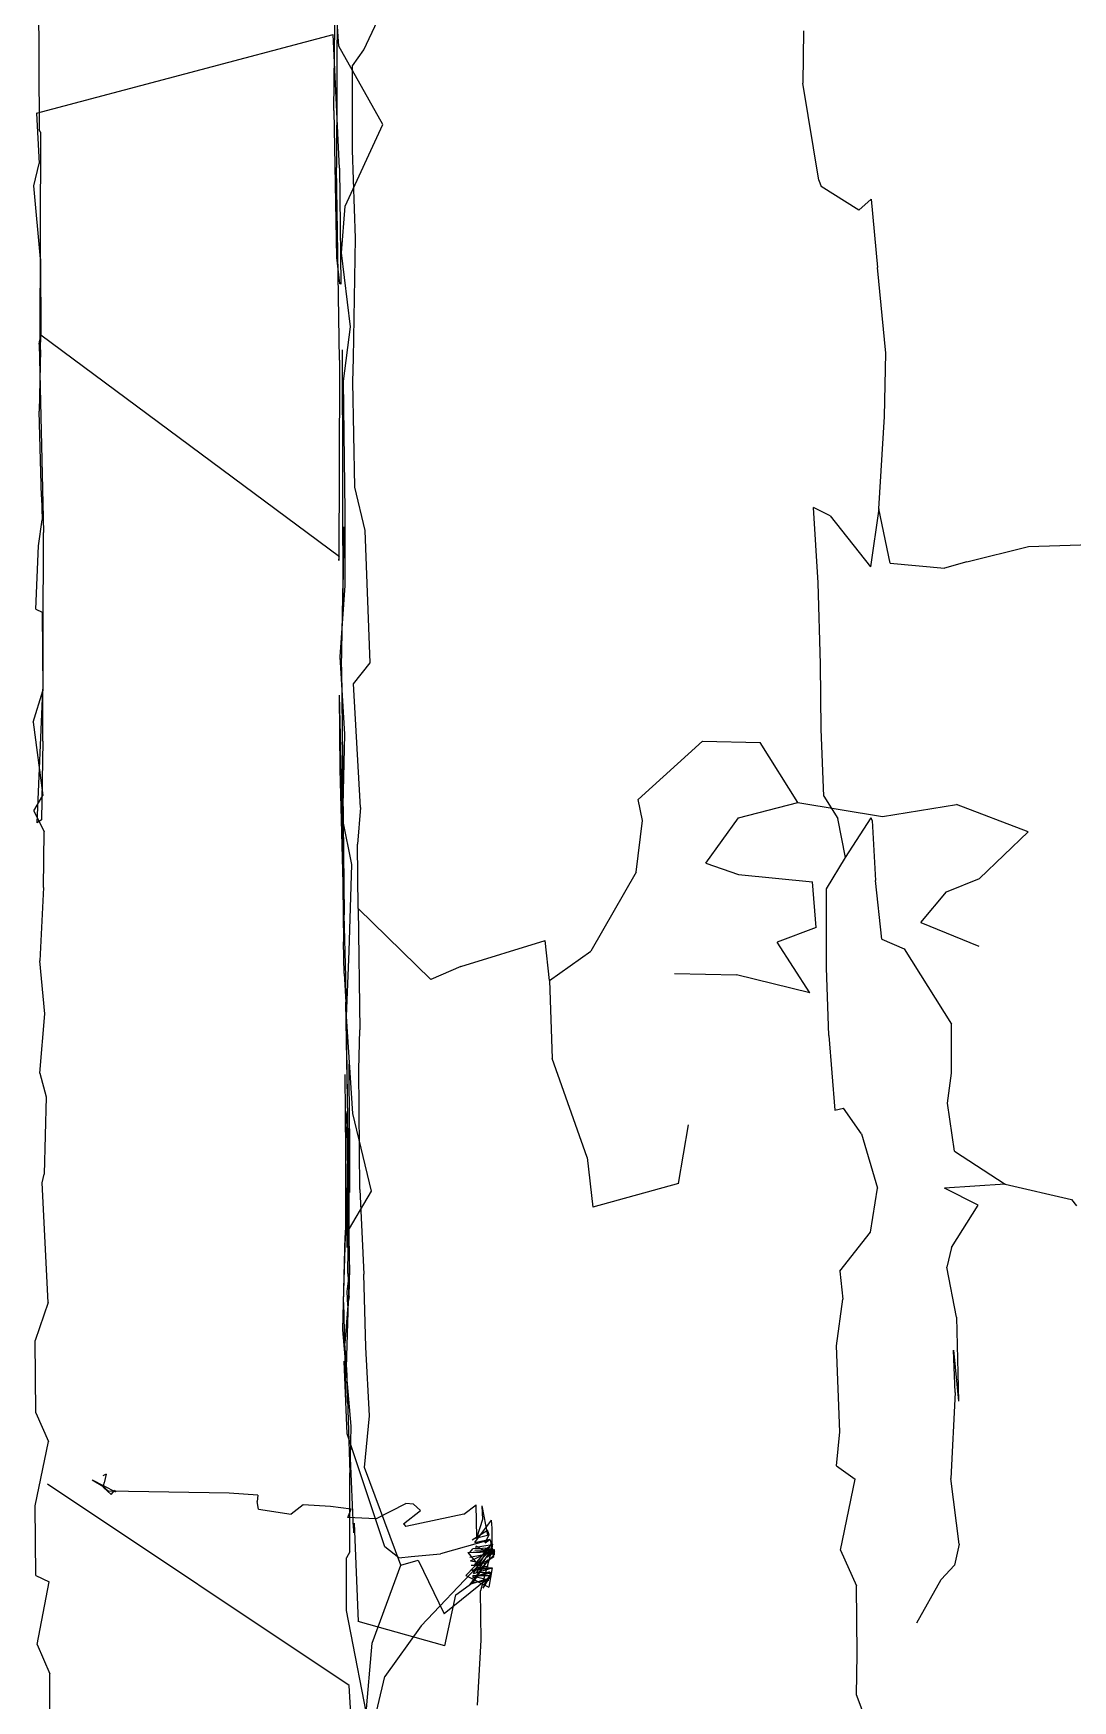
# Model space of a CAD drawing. Extents: x -23.69 to -18.89, y 7.29 to 15.59.
# Drawn here: x -23.685 to -22.056, y 9.864 to 12.476 of the extents above; entities that cross this region are included whole.
import ezdxf

# ---------------------------------------------------------------- set-up
doc = ezdxf.new("R2010")
doc.units = 0

msp = doc.modelspace()

# ---------------------------------------------------------------- linework, layer by layer
at = {"layer": 'SKELETON'}
for p, q in [((-23.214001, 12.355, 1.37), (-23.209999, 12.732, 1.471)), ((-23.208, 12.637, 1.259), (-23.209999, 12.266, 1.069)), ((-23.677, 12.594, 2.685), (-23.676001, 12.325, 2.689)), ((-23.205999, 12.456, 3.836), (-23.216999, 12.606, 3.846)), ((-23.167, 12.45, -1.09), (-23.110001, 12.572, -1.11)), ((-23.68, 12.351, 2.967), (-23.215, 12.474, 3.026)), ((-23.205, 12.265, 2.648), (-23.215, 12.474, 3.026)), ((-22.478001, 12.48, 2.869), (-22.479, 12.398, 2.87)), ((-23.136999, 12.333, 3.839), (-23.205999, 12.456, 3.836)), ((-23.184999, 12.425, -1.085), (-23.167, 12.45, -1.09)), ((-23.184999, 12.293, -1.082), (-23.184999, 12.425, -1.085)), ((-22.454, 12.246, 2.841), (-22.479, 12.398, 2.87)), ((-23.214001, 12.355, 1.37), (-23.209999, 12.125, 1.731)), ((-23.68, 12.351, 2.967), (-23.676001, 12.272, 2.956)), ((-23.195999, 12.205, 3.857), (-23.136999, 12.333, 3.839)), ((-23.674, 12.321, 2.679), (-23.676001, 12.325, 2.689)), ((-23.674, 12.321, 2.679), (-23.674999, 11.996, 2.717)), ((-23.18, 12.155, -1.079), (-23.184999, 12.293, -1.082)), ((-23.684, 12.237, 2.968), (-23.676001, 12.272, 2.956)), ((-23.205, 11.964, 1.067), (-23.209999, 12.266, 1.069)), ((-23.205, 12.265, 2.648), (-23.202999, 12.083, 2.36)), ((-23.674, 12.123, 2.966), (-23.684, 12.237, 2.968)), ((-22.454, 12.246, 2.841), (-22.450001, 12.236, 2.835)), ((-22.391001, 12.199, 2.834), (-22.450001, 12.236, 2.835)), ((-23.202, 12.132, 3.838), (-23.195999, 12.205, 3.857)), ((-22.391001, 12.199, 2.834), (-22.372, 12.216, 2.91)), ((-22.372, 12.216, 2.91), (-22.362, 12.109, 2.921)), ((-23.183001, 11.967, -1.073), (-23.18, 12.155, -1.079)), ((-23.674, 12.123, 2.966), (-23.673, 12.003, 2.956)), ((-23.209999, 12.125, 1.731), (-23.205, 12.084, 2.35)), ((-23.188, 12.016, 3.836), (-23.202, 12.132, 3.838)), ((-22.349001, 11.975, 2.924), (-22.362, 12.109, 2.921)), ((-23.202999, 12.083, 2.36), (-23.205, 12.084, 2.35)), ((-23.198999, 11.931, 3.833), (-23.188, 12.016, 3.836)), ((-23.676001, 11.989, 2.711), (-23.674999, 11.996, 2.717)), ((-23.674, 11.98, 2.966), (-23.673, 12.003, 2.956)), ((-23.205, 11.656, 2.873), (-23.673, 12.003, 2.956)), ((-23.676001, 11.989, 2.711), (-23.669001, 11.694, 2.695)), ((-23.674, 11.98, 2.966), (-23.676001, 11.884, 2.971)), ((-23.205, 11.964, 1.067), (-23.205, 11.948, 1.074)), ((-23.201, 11.98, 0.142), (-23.200001, 11.571, 0.389)), ((-23.184, 11.93, -1.05), (-23.183001, 11.967, -1.073)), ((-22.351, 11.876, 2.92), (-22.349001, 11.975, 2.924)), ((-23.205, 11.948, 1.074), (-23.205999, 11.65, 0.919)), ((-23.195999, 11.727, 3.83), (-23.198999, 11.931, 3.833)), ((-23.181, 11.765, -1.042), (-23.184, 11.93, -1.05)), ((-23.672001, 11.75, 2.96), (-23.676001, 11.884, 2.971)), ((-22.360001, 11.731, 2.914), (-22.351, 11.876, 2.92)), ((-23.165001, 11.697, -1.085), (-23.181, 11.765, -1.042)), ((-23.672001, 11.75, 2.96), (-23.671, 11.714, 2.956)), ((-22.455, 11.615, 2.868), (-22.462, 11.733, 2.865)), ((-22.436001, 11.72, 2.83), (-22.462, 11.733, 2.865)), ((-22.360001, 11.731, 2.914), (-22.372999, 11.64, 2.836)), ((-22.341999, 11.646, 2.923), (-22.360001, 11.731, 2.914)), ((-23.677, 11.673, 2.97), (-23.671, 11.714, 2.956)), ((-23.202, 11.483, 0.174), (-23.198, 11.703, 0.396)), ((-23.200001, 11.571, 0.389), (-23.198, 11.703, 0.396)), ((-23.195999, 11.611, 3.836), (-23.195999, 11.727, 3.83)), ((-22.436001, 11.72, 2.83), (-22.372999, 11.64, 2.836)), ((-23.67, 11.367, 2.689), (-23.669001, 11.694, 2.695)), ((-23.157, 11.49, -1.087), (-23.165001, 11.697, -1.085)), ((-22.125, 11.672, 3.015), (-22.011, 11.676, 3.043)), ((-23.681, 11.574, 2.968), (-23.677, 11.673, 2.97)), ((-23.205999, 11.65, 0.919), (-23.205999, 11.652, 0.915)), ((-22.222, 11.648, 2.993), (-22.125, 11.672, 3.015)), ((-22.341999, 11.646, 2.923), (-22.257, 11.638, 2.972)), ((-22.222, 11.648, 2.993), (-22.257, 11.638, 2.972)), ((-23.204, 11.499, 3.849), (-23.195999, 11.611, 3.836)), ((-22.451, 11.488, 2.865), (-22.455, 11.615, 2.868)), ((-23.681, 11.574, 2.968), (-23.671, 11.569, 2.953)), ((-23.671, 11.569, 2.953), (-23.67, 11.446, 2.954)), ((-23.197001, 11.378, 3.843), (-23.204, 11.499, 3.849)), ((-23.202, 11.483, 0.174), (-23.198, 11.095, 0.256)), ((-23.183001, 11.457, -1.068), (-23.157, 11.49, -1.087)), ((-22.450001, 11.386, 2.864), (-22.451, 11.488, 2.865)), ((-23.684999, 11.397, 2.971), (-23.67, 11.446, 2.954)), ((-23.679001, 11.239, 2.825), (-23.67, 11.446, 2.954)), ((-23.172001, 11.263, -1.082), (-23.183001, 11.457, -1.068)), ((-23.202, 11.314, 1.11), (-23.205, 11.439, 1.242)), ((-23.204, 11.323, 1.246), (-23.205, 11.439, 1.242)), ((-23.684999, 11.397, 2.971), (-23.67, 11.282, 2.955)), ((-23.67, 11.367, 2.689), (-23.672001, 11.244, 2.819)), ((-23.200001, 11.244, 3.842), (-23.197001, 11.378, 3.843)), ((-22.737, 11.276, -1.091), (-22.636, 11.367, -1.096)), ((-22.636, 11.367, -1.096), (-22.546, 11.365, -1.098)), ((-22.487, 11.271, -1.1), (-22.546, 11.365, -1.098)), ((-22.445999, 11.281, 2.864), (-22.450001, 11.386, 2.864)), ((-23.198999, 11.125, 1.453), (-23.204, 11.323, 1.246)), ((-23.202, 11.314, 1.11), (-23.198999, 11.053, 1)), ((-23.684, 11.258, 2.971), (-23.67, 11.282, 2.955)), ((-23.684, 11.258, 2.971), (-23.667999, 11.225, 2.956)), ((-23.172001, 11.263, -1.082), (-23.177, 11.206, -1.084)), ((-22.73, 11.243, -1.074), (-22.737, 11.276, -1.091)), ((-22.58, 11.247, -1.064), (-22.487, 11.271, -1.1)), ((-22.487, 11.271, -1.1), (-22.354, 11.249, -1.106)), ((-22.445999, 11.281, 2.864), (-22.424, 11.246, 2.827)), ((-22.354, 11.249, -1.106), (-22.238001, 11.268, -1.093)), ((-22.125999, 11.225, -1.096), (-22.238001, 11.268, -1.093)), ((-23.672001, 11.244, 2.819), (-23.679001, 11.239, 2.825)), ((-23.186001, 11.174, 3.838), (-23.200001, 11.244, 3.842)), ((-22.74, 11.162, -1.021), (-22.73, 11.243, -1.074)), ((-22.631001, 11.176, -1.103), (-22.58, 11.247, -1.064)), ((-22.412001, 11.185, 2.821), (-22.424, 11.246, 2.827)), ((-22.412001, 11.185, 2.821), (-22.372, 11.247, 2.83)), ((-22.370001, 11.243, 2.837), (-22.372, 11.247, 2.83)), ((-22.370001, 11.243, 2.837), (-22.365, 11.149, 2.835)), ((-23.669001, 11.138, 2.973), (-23.667999, 11.225, 2.956)), ((-23.176001, 11.105, -1.072), (-23.177, 11.206, -1.084)), ((-22.202, 11.152, -1.099), (-22.125999, 11.225, -1.096)), ((-22.441999, 11.136, 2.866), (-22.412001, 11.185, 2.821)), ((-23.190001, 11.038, 3.843), (-23.186001, 11.174, 3.838)), ((-22.74, 11.162, -1.021), (-22.811001, 11.038, -1.079)), ((-22.631001, 11.176, -1.103), (-22.58, 11.158, -1.102)), ((-22.58, 11.158, -1.102), (-22.464001, 11.147, -1.099)), ((-23.669001, 11.138, 2.973), (-23.674999, 11.023, 2.973)), ((-22.458, 11.075, -1.109), (-22.464001, 11.147, -1.099)), ((-22.441999, 11.012, 2.863), (-22.441999, 11.136, 2.866)), ((-22.355, 11.057, 2.85), (-22.365, 11.149, 2.835)), ((-22.294001, 11.083, -1.091), (-22.254, 11.131, -1.088)), ((-22.254, 11.131, -1.088), (-22.202, 11.152, -1.099)), ((-23.176001, 11.105, -1.072), (-23.173, 10.915, -1.078)), ((-23.176001, 11.105, -1.072), (-23.062, 10.994, -1.089)), ((-23.195, 10.998, 0.35), (-23.198, 11.095, 0.256)), ((-22.458, 11.075, -1.109), (-22.518999, 11.052, -1.093)), ((-22.294001, 11.083, -1.091), (-22.202999, 11.046, -1.09)), ((-23.198, 11.003, 0.88), (-23.198999, 11.053, 1)), ((-23.014999, 11.014, -1.088), (-22.882999, 11.055, -1.076)), ((-22.875999, 10.992, -1.078), (-22.882999, 11.055, -1.076)), ((-22.468, 10.973, -1.095), (-22.518999, 11.052, -1.093)), ((-22.355, 11.057, 2.85), (-22.32, 11.042, 2.833)), ((-23.667, 10.94, 2.965), (-23.674999, 11.023, 2.973)), ((-23.194, 10.936, 3.847), (-23.190001, 11.038, 3.843)), ((-22.875999, 10.992, -1.078), (-22.811001, 11.038, -1.079)), ((-22.32, 11.042, 2.833), (-22.246, 10.924, 2.818)), ((-23.198, 11.003, 0.88), (-23.195, 10.958, 0.727)), ((-23.191, 10.7, 0.269), (-23.195, 10.998, 0.35)), ((-23.014999, 11.014, -1.088), (-23.062, 10.994, -1.089)), ((-22.68, 11.003, -1.095), (-22.583, 11.001, -1.095)), ((-22.468, 10.973, -1.095), (-22.583, 11.001, -1.095)), ((-22.438, 10.906, 2.864), (-22.441999, 11.012, 2.863)), ((-22.875999, 10.992, -1.078), (-22.872, 10.87, -1.087)), ((-23.191, 10.716, 0.63), (-23.195, 10.958, 0.727)), ((-23.674999, 10.847, 2.974), (-23.667, 10.94, 2.965)), ((-23.184, 10.784, 3.836), (-23.194, 10.936, 3.847)), ((-22.246, 10.847, 2.818), (-22.246, 10.924, 2.818)), ((-23.174999, 10.853, -1.083), (-23.173, 10.915, -1.078)), ((-22.438, 10.906, 2.864), (-22.429001, 10.789, 2.855)), ((-22.816999, 10.715, -1.077), (-22.872, 10.87, -1.087)), ((-23.674999, 10.847, 2.974), (-23.665001, 10.81, 2.933)), ((-23.195, 10.724, 2.196), (-23.195999, 10.845, 2.441)), ((-23.188999, 10.66, -0.373), (-23.190001, 10.861, -0.191)), ((-23.173, 10.665, -1.07), (-23.174999, 10.853, -1.083)), ((-22.252001, 10.8, 2.892), (-22.246, 10.847, 2.818)), ((-23.665001, 10.81, 2.933), (-23.667999, 10.689, 2.953)), ((-22.429001, 10.789, 2.855), (-22.415001, 10.792, 2.829)), ((-22.386999, 10.752, 2.818), (-22.415001, 10.792, 2.829)), ((-22.240999, 10.725, 2.893), (-22.252001, 10.8, 2.892)), ((-23.195, 10.61, 1.349), (-23.195, 10.787, 1.54)), ((-23.195, 10.787, 1.54), (-23.193001, 10.765, 1.733)), ((-23.193001, 10.765, 1.733), (-23.193001, 10.763, 1.736)), ((-23.191999, 10.692, 1.906), (-23.193001, 10.763, 1.736)), ((-23.155001, 10.662, 3.855), (-23.184, 10.784, 3.836)), ((-22.674, 10.674, -1.087), (-22.658001, 10.766, -1.088)), ((-23.191999, 10.533, -0.111), (-23.188999, 10.76, -0.04)), ((-23.188999, 10.66, -0.373), (-23.188999, 10.76, -0.04)), ((-22.386999, 10.752, 2.818), (-22.362, 10.667, 2.822)), ((-23.193001, 10.574, 1.951), (-23.195, 10.724, 2.196)), ((-23.191, 10.716, 0.63), (-23.190001, 10.53, 0.727)), ((-22.816999, 10.715, -1.077), (-22.808001, 10.637, -1.06)), ((-22.240999, 10.725, 2.893), (-22.162001, 10.673, 2.967)), ((-23.671, 10.675, 2.974), (-23.667999, 10.689, 2.953)), ((-23.193001, 10.574, 1.951), (-23.191999, 10.692, 1.906)), ((-23.191, 10.7, 0.269), (-23.191, 10.58, 0.211)), ((-23.662001, 10.488, 2.952), (-23.671, 10.675, 2.974)), ((-23.195999, 10.592, 3.825), (-23.155001, 10.662, 3.855)), ((-23.173, 10.665, -1.07), (-23.167, 10.532, -1.088)), ((-22.674, 10.674, -1.087), (-22.808001, 10.637, -1.06)), ((-22.372999, 10.598, 2.814), (-22.362, 10.667, 2.822)), ((-22.162001, 10.673, 2.967), (-22.257, 10.667, 2.96)), ((-22.204, 10.64, 2.991), (-22.257, 10.667, 2.96)), ((-22.162001, 10.673, 2.967), (-22.058001, 10.649, 3.058)), ((-22.246, 10.574, 2.892), (-22.204, 10.64, 2.991)), ((-22.058001, 10.649, 3.058), (-22.049999, 10.639, 3.066)), ((-23.198999, 10.488, 1.323), (-23.195, 10.61, 1.349)), ((-23.200001, 10.445, 3.845), (-23.195999, 10.592, 3.825)), ((-23.188999, 10.542, 0.139), (-23.191, 10.58, 0.211)), ((-22.421, 10.537, 2.832), (-22.372999, 10.598, 2.814)), ((-22.246, 10.574, 2.892), (-22.253, 10.543, 2.836)), ((-23.193001, 10.505, 0.572), (-23.190001, 10.53, 0.727)), ((-23.191999, 10.533, -0.111), (-23.191, 10.514, -0.108)), ((-23.190001, 10.497, 0.08), (-23.188999, 10.542, 0.139)), ((-23.164, 10.418, -1.085), (-23.167, 10.532, -1.088)), ((-22.421, 10.537, 2.832), (-22.416, 10.493, 2.835)), ((-22.238001, 10.465, 2.817), (-22.253, 10.543, 2.836)), ((-23.191999, 10.483, 0.554), (-23.193001, 10.505, 0.572)), ((-23.191, 10.514, -0.108), (-23.191, 10.491, 0.074)), ((-23.662001, 10.488, 2.952), (-23.681999, 10.428, 2.989)), ((-23.198999, 10.488, 1.323), (-23.195, 10.331, 1.187)), ((-23.191999, 10.483, 0.554), (-23.197001, 10.424, 0.267)), ((-23.194, 10.386, 0.176), (-23.191, 10.491, 0.074)), ((-23.190001, 10.497, 0.08), (-23.191, 10.491, 0.074)), ((-22.426001, 10.42, 2.866), (-22.416, 10.493, 2.835)), ((-22.238001, 10.465, 2.817), (-22.235001, 10.333, 2.835)), ((-23.681, 10.315, 2.982), (-23.681999, 10.428, 2.989)), ((-23.187, 10.294, 3.823), (-23.200001, 10.445, 3.845)), ((-23.194, 10.386, 0.176), (-23.197001, 10.424, 0.267)), ((-23.193001, 10.282, 1.043), (-23.198, 10.396, 1.086)), ((-23.198, 10.396, 1.086), (-23.195, 10.331, 1.187)), ((-23.158001, 10.31, -1.084), (-23.164, 10.418, -1.085)), ((-22.421, 10.285, 2.866), (-22.426001, 10.42, 2.866)), ((-22.24, 10.347, 2.891), (-22.243, 10.413, 2.891)), ((-22.243, 10.413, 2.891), (-22.235001, 10.333, 2.835)), ((-23.194, 10.386, 0.176), (-23.188999, 10.221, 0.295)), ((-22.24, 10.347, 2.891), (-22.247, 10.212, 2.885)), ((-23.681, 10.315, 2.982), (-23.660999, 10.27, 2.953)), ((-23.188, 10.244, 3.818), (-23.187, 10.294, 3.823)), ((-23.166, 10.229, -1.075), (-23.158001, 10.31, -1.084)), ((-23.681999, 10.169, 2.983), (-23.660999, 10.27, 2.953)), ((-23.134001, 10.105, 1.172), (-23.193001, 10.282, 1.043)), ((-22.426001, 10.232, 2.863), (-22.421, 10.285, 2.866)), ((-23.183001, 10.134, 3.638), (-23.188, 10.244, 3.818)), ((-23.570999, 10.219, 4.281), (-23.576, 10.216, 4.215)), ((-23.570999, 10.219, 4.281), (-23.573999, 10.205, 4.337)), ((-23.188999, 10.097, 0.34), (-23.188999, 10.221, 0.295)), ((-23.108999, 10.076, -1.078), (-23.166, 10.229, -1.075)), ((-22.426001, 10.232, 2.863), (-22.396999, 10.211, 2.827)), ((-23.190001, 9.888, 1.706), (-23.663, 10.203, 1.573)), ((-23.593, 10.21, 4.663), (-23.556, 10.191, 4.638)), ((-23.593, 10.21, 4.663), (-23.576, 10.2, 4.761)), ((-23.576, 10.2, 4.761), (-23.566999, 10.192, 4.827)), ((-23.575001, 10.198, 4.427), (-23.573999, 10.205, 4.337)), ((-23.575001, 10.198, 4.427), (-23.563, 10.187, 4.457)), ((-23.378, 10.189, 4.705), (-23.566999, 10.192, 4.827)), ((-23.563, 10.187, 4.457), (-23.556999, 10.194, 4.554)), ((-23.556999, 10.194, 4.554), (-23.556, 10.191, 4.638)), ((-23.333, 10.186, 4.646), (-23.378, 10.189, 4.705)), ((-22.42, 10.1, 2.85), (-22.396999, 10.211, 2.827)), ((-22.233999, 10.109, 2.891), (-22.247, 10.212, 2.885)), ((-23.681, 10.06, 2.983), (-23.681999, 10.169, 2.983)), ((-23.333, 10.186, 4.646), (-23.334, 10.176, 4.612)), ((-23.332001, 10.164, 4.597), (-23.334, 10.176, 4.612)), ((-23.332001, 10.164, 4.597), (-23.281, 10.156, 4.474)), ((-23.261999, 10.171, 4.428), (-23.281, 10.156, 4.474)), ((-23.219, 10.168, 4.395), (-23.261999, 10.171, 4.428)), ((-23.187, 10.164, 4.329), (-23.219, 10.168, 4.395)), ((-23.191999, 10.151, 4.28), (-23.187, 10.164, 4.329)), ((-23.148001, 10.149, 4.165), (-23.101, 10.173, 4.148)), ((-23.105, 10.141, 4.048), (-23.077999, 10.162, 4.091)), ((-23.089001, 10.172, 4.108), (-23.101, 10.173, 4.148)), ((-23.077999, 10.162, 4.091), (-23.089001, 10.172, 4.108)), ((-23.01, 10.156, 3.926), (-22.990999, 10.171, 3.871)), ((-22.99, 10.12, 3.803), (-22.990999, 10.171, 3.871)), ((-22.982, 10.169, 3.684), (-22.981001, 10.148, 3.769)), ((-22.982, 10.169, 3.684), (-22.982, 10.169, 3.663)), ((-22.982, 10.169, 3.663), (-22.973, 10.123, 3.578)), ((-23.148001, 10.149, 4.165), (-23.191999, 10.151, 4.28)), ((-23.181999, 10.142, -0.648), (-23.176001, 9.988, -0.855)), ((-23.105, 10.141, 4.048), (-23.101, 10.137, 4.013)), ((-23.01, 10.156, 3.926), (-23.101, 10.137, 4.013)), ((-22.993, 10.112, 3.047), (-22.966999, 10.147, 3.053)), ((-22.981001, 10.148, 3.769), (-22.99, 10.12, 3.803)), ((-22.966, 10.134, 2.913), (-22.966999, 10.147, 3.053)), ((-23.183001, 10.134, 3.638), (-23.183001, 10.127, 3.807)), ((-22.969, 10.116, 1.123), (-23.047001, 10.094, 1.157)), ((-22.997, 10.116, 3.48), (-22.973, 10.131, 3.438)), ((-22.997, 10.116, 3.48), (-22.993999, 10.118, 3.572)), ((-22.995001, 10.063, 0.562), (-22.966, 10.111, 0.597)), ((-22.993999, 10.118, 3.572), (-22.973, 10.123, 3.578)), ((-22.966, 10.111, 0.597), (-22.993999, 10.076, 0.717)), ((-22.993, 10.112, 3.047), (-22.969, 10.117, 3.155)), ((-22.979, 10.1, 2.537), (-22.965, 10.109, 2.533)), ((-22.976999, 10.111, 3.181), (-22.971001, 10.123, 3.313)), ((-22.976999, 10.111, 3.181), (-22.969, 10.117, 3.155)), ((-22.972, 10.128, 3.38), (-22.973, 10.131, 3.438)), ((-22.972, 10.128, 3.38), (-22.971001, 10.123, 3.313)), ((-22.969, 10.116, 1.123), (-22.964001, 10.089, 1)), ((-22.969, 10.116, 1.123), (-22.962999, 10.092, 1.192)), ((-22.966, 10.108, 2.753), (-22.966, 10.134, 2.913)), ((-22.966, 10.103, 2.425), (-22.965, 10.109, 2.533)), ((-22.233999, 10.109, 2.891), (-22.240999, 10.076, 2.957)), ((-23.188999, 10.097, 0.34), (-23.194, 10.088, 0.505)), ((-23.194, 10.005, 0.581), (-23.194, 10.088, 0.505)), ((-23.112, 10.088, 1.128), (-23.134001, 10.105, 1.172)), ((-23.112, 10.088, 1.128), (-23.093, 10.09, 1.132)), ((-23.108999, 10.076, -1.078), (-23.082001, 10.084, -1.08)), ((-23.093, 10.09, 1.132), (-23.047001, 10.094, 1.157)), ((-23.082001, 10.084, -1.08), (-23.041, 10, -1.057)), ((-22.966999, 10.102, -0.196), (-23.007, 10.06, -0.131)), ((-23.004, 10.096, 1.953), (-22.964001, 10.097, 1.902)), ((-23.004, 10.096, 1.953), (-22.987, 10.075, 2.036)), ((-23.000999, 10.096, 2.26), (-22.996, 10.102, 2.397)), ((-23.000999, 10.096, 2.26), (-22.965, 10.1, 2.228)), ((-23.000999, 10.089, 1.738), (-22.962999, 10.096, 1.638)), ((-23.000999, 10.089, 1.738), (-22.962999, 10.096, 1.791)), ((-22.972, 10.085, -0.911), (-23.000999, 10.046, -0.979)), ((-23, 10.083, 1.299), (-22.962, 10.101, 1.282)), ((-23, 10.083, 1.299), (-22.976, 10.079, 1.446)), ((-22.966, 10.103, 2.425), (-22.996, 10.102, 2.397)), ((-22.972, 10.085, -0.911), (-22.996, 10.049, -0.867)), ((-22.964001, 10.101, 2.074), (-22.993, 10.099, 2.137)), ((-22.965, 10.1, 2.228), (-22.993, 10.099, 2.137)), ((-22.966, 10.108, 2.753), (-22.992001, 10.104, 2.725)), ((-22.990999, 10.106, 2.608), (-22.992001, 10.104, 2.725)), ((-22.979, 10.1, 2.537), (-22.990999, 10.106, 2.608)), ((-22.966999, 10.102, -0.196), (-22.990999, 10.064, -0.254)), ((-22.987, 10.075, 2.036), (-22.964001, 10.101, 2.074)), ((-22.986, 10.077, 0.952), (-22.964001, 10.089, 1)), ((-22.966, 10.103, 2.425), (-22.983999, 10.036, 2.362)), ((-22.976, 10.079, 1.446), (-22.962, 10.093, 1.465)), ((-22.974001, 10.089, 1.853), (-22.964001, 10.097, 1.902)), ((-22.974001, 10.089, 1.853), (-22.962999, 10.096, 1.791)), ((-22.962999, 10.092, 1.192), (-22.962, 10.101, 1.282)), ((-22.962, 10.098, 1.569), (-22.962999, 10.096, 1.638)), ((-22.962, 10.093, 1.465), (-22.962, 10.098, 1.569)), ((-22.42, 10.1, 2.85), (-22.395, 10.044, 2.827)), ((-23.681, 10.06, 2.983), (-23.66, 10.05, 2.956)), ((-23.153999, 9.954, -1.075), (-23.108999, 10.076, -1.078)), ((-23.077, 9.981, 0.494), (-22.99, 10.073, 0.421)), ((-23.007, 10.06, -0.131), (-22.971001, 10.042, -0.112)), ((-22.999001, 10.076, 0.873), (-22.986, 10.077, 0.952)), ((-22.999001, 10.076, 0.873), (-22.972, 10.074, 0.744)), ((-22.999001, 10.069, 0.069), (-22.966, 10.072, 0.031)), ((-22.999001, 10.069, 0.069), (-22.993999, 10.067, 0.096)), ((-22.996, 10.057, -0.4), (-22.966999, 10.065, -0.368)), ((-22.996, 10.06, -0.404), (-22.968, 10.06, -0.505)), ((-22.996, 10.06, -0.404), (-22.996, 10.057, -0.4)), ((-22.995001, 10.063, 0.562), (-22.966, 10.072, 0.513)), ((-22.993999, 10.076, 0.717), (-22.972, 10.074, 0.744)), ((-22.993999, 10.067, 0.096), (-22.988001, 10.071, 0.209)), ((-22.969999, 10.066, -0.644), (-22.993, 10.058, -0.76)), ((-22.971001, 10.053, -0.806), (-22.993, 10.058, -0.76)), ((-22.99, 10.073, 0.421), (-22.992001, 10.069, 0.459)), ((-22.992001, 10.069, 0.459), (-22.966, 10.072, 0.513)), ((-22.966999, 10.065, -0.368), (-22.990999, 10.064, -0.254)), ((-22.99, 10.073, 0.421), (-22.966999, 10.072, 0.346)), ((-22.966, 10.071, 0.247), (-22.988001, 10.071, 0.209)), ((-22.98, 10.04, -0.528), (-22.968, 10.06, -0.505)), ((-22.976, 10.053, -0.575), (-22.969, 10.06, -0.613)), ((-22.966, 10.072, 0.031), (-22.971001, 10.042, -0.112)), ((-22.969999, 10.066, -0.644), (-22.969, 10.06, -0.613)), ((-22.966, 10.071, 0.247), (-22.966999, 10.072, 0.346)), ((-22.240999, 10.076, 2.957), (-22.261999, 10.054, 2.965)), ((-23.679001, 9.952, 2.976), (-23.66, 10.05, 2.956)), ((-22.973, 10.055, -1.018), (-23.041, 10, -1.057)), ((-23.023001, 10.03, -0.882), (-22.996, 10.049, -0.867)), ((-22.973, 10.055, -1.018), (-23.000999, 10.046, -0.979)), ((-22.996, 10.049, -0.867), (-22.971001, 10.053, -0.806)), ((-22.983, 9.959, 2.34), (-22.983999, 10.036, 2.362)), ((-22.976, 10.053, -0.575), (-22.98, 10.04, -0.528)), ((-22.393999, 9.937, 2.83), (-22.395, 10.044, 2.827)), ((-22.299999, 9.986, 2.926), (-22.261999, 10.054, 2.965)), ((-23.156, 9.809, 0.58), (-23.194, 10.005, 0.581)), ((-23.040001, 9.95, -0.962), (-23.023001, 10.03, -0.882)), ((-23.040001, 9.95, -0.962), (-23.176001, 9.988, -0.855)), ((-23.077, 9.981, 0.494), (-23.134001, 9.902, 0.464)), ((-23.679001, 9.952, 2.976), (-23.659, 9.906, 2.955)), ((-23.164, 9.839, -1.073), (-23.153999, 9.954, -1.075)), ((-22.989, 9.857, 2.343), (-22.983, 9.959, 2.34)), ((-22.395, 9.873, 2.83), (-22.393999, 9.937, 2.83)), ((-23.659, 9.818, 2.97), (-23.659, 9.906, 2.955)), ((-23.156, 9.809, 0.58), (-23.134001, 9.902, 0.464)), ((-23.181, 9.728, 1.766), (-23.190001, 9.888, 1.706)), ((-22.372, 9.812, 2.818), (-22.395, 9.873, 2.83))]:
    msp.add_line(p, q, dxfattribs=at)

doc.saveas('drawing.dxf')
